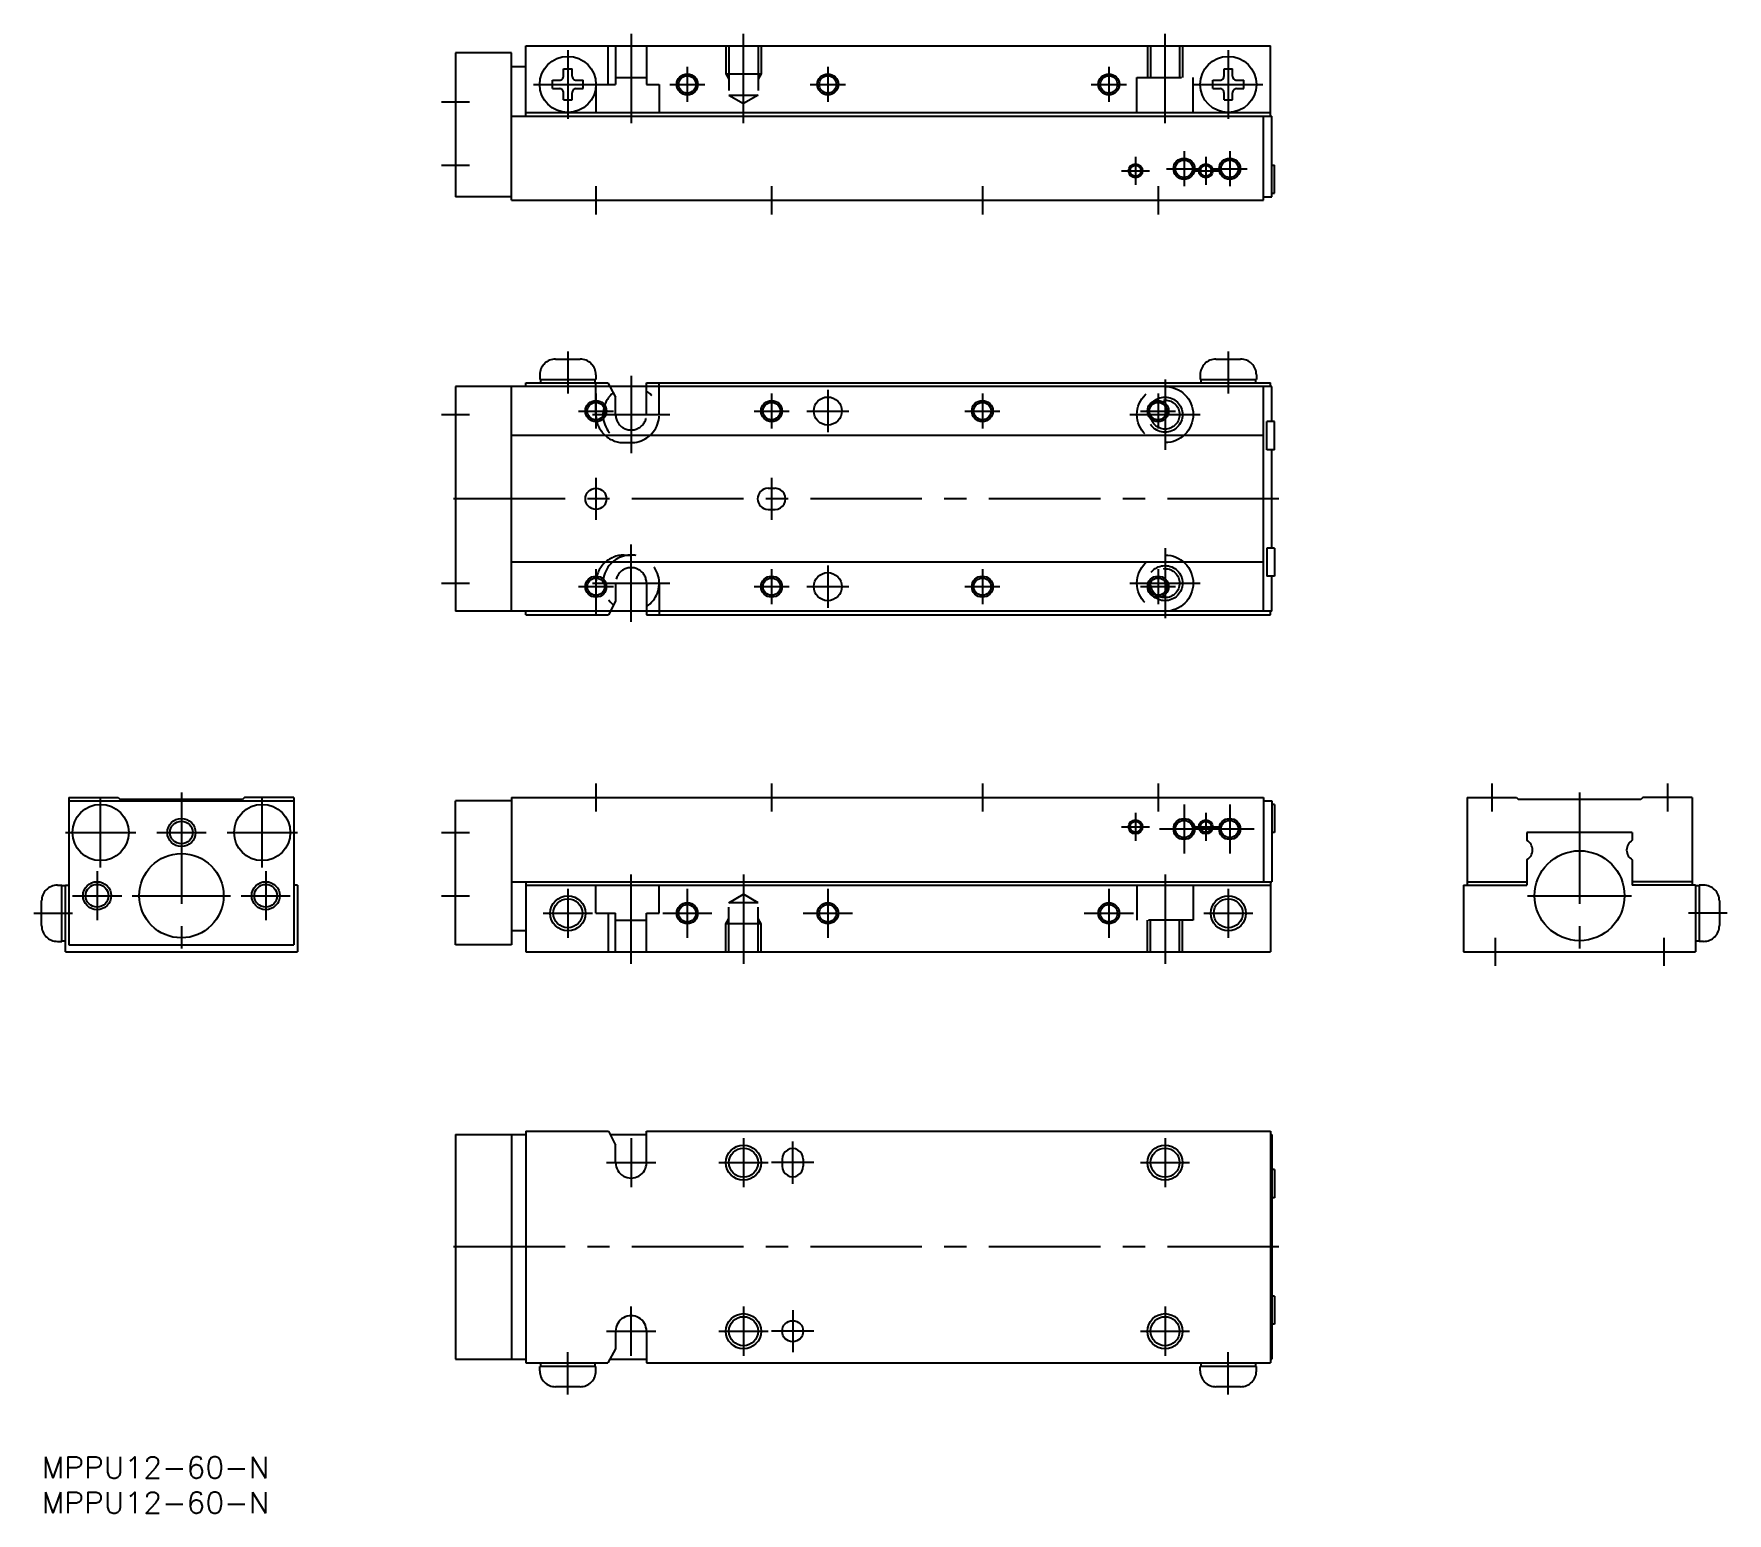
# Model space of a CAD drawing. Extents: x -1 to 240, y -8 to 203.
import ezdxf

# ---------------------------------------------------------------- set-up
doc = ezdxf.new("R2010")
doc.units = 0
doc.header["$LTSCALE"] = 0.5
doc.linetypes.add('CENTER', pattern=[50.8, 31.75, -6.35, 6.35, -6.35])
doc.linetypes.add('DASHED', pattern=[19.05, 12.7, -6.35])
for name, color, linetype in [('MSM_CENTER', 1, 'CENTER'), ('MSM_CONTINUOUS', 7, 'CONTINUOUS'), ('MSM_DASHED', 4, 'DASHED'), ('MSM_NARROW', 5, 'CONTINUOUS'), ('MSM_PART_NUMBER', 7, 'CONTINUOUS')]:
    doc.layers.add(name, color=color, linetype=linetype)
doc.styles.get("Standard").update_dxf_attribs({"font": 'txt.shx', "height": 3, "bigfont": 'bigfont.shx'})

# ---------------------------------------------------------------- blocks, each defined once
blk = doc.blocks.new('*U16')
at = {"layer": 'MSM_PART_NUMBER', "width": 1.042}
blk.add_text('MPPU12-60-N', height=3, dxfattribs=at).set_placement((0, -3))
blk = doc.blocks.new('*U17')
at = {"layer": 'MSM_PART_NUMBER', "width": 1.042}
blk.add_text('MPPU12-60-N', height=3, dxfattribs=at).set_placement((0, -8))

msp = doc.modelspace()

# ---------------------------------------------------------------- linework, layer by layer
at = {"layer": 'MSM_CENTER'}
for p, q in [((83.900001, 202.599997), (83.900001, 189.900001)), ((99.900003, 189.900001), (99.900003, 202.600001)), ((159.900006, 189.900001), (159.900006, 202.600001)), ((74.899986, 200.299994), (74.899986, 190.500007)), ((168.900001, 200.30001), (168.900001, 190.500007)), ((91.899998, 197.900001), (91.899998, 192.900001)), ((111.899993, 197.900001), (111.899993, 192.900001)), ((151.899996, 197.900001), (151.899996, 192.900001)), ((69.999984, 195.400001), (79.799987, 195.400001)), ((89.399988, 195.400001), (94.399998, 195.400001)), ((109.399983, 195.400001), (114.399993, 195.400001)), ((149.399986, 195.400001), (154.399996, 195.400001)), ((163.999991, 195.400001), (173.799991, 195.400001)), ((56.900001, 192.900001), (60.900001, 192.900001)), ((162.600016, 185.900001), (162.600016, 180.900001)), ((169.100016, 185.900001), (169.100016, 180.900001)), ((56.900001, 183.900001), (60.900001, 183.900001)), ((155.700011, 185.100001), (155.700011, 181.100001)), ((160.100006, 183.400001), (165.100016, 183.400001)), ((165.700014, 185.100001), (165.700014, 181.100001)), ((166.600006, 183.400001), (171.600016, 183.400001)), ((78.900016, 180.900001), (78.900016, 176.900001)), ((103.900024, 180.900001), (103.900024, 176.900001)), ((133.900021, 180.900001), (133.900021, 176.900001)), ((153.700011, 183.100001), (157.700011, 183.100001)), ((158.900031, 180.900001), (158.900031, 176.900001)), ((163.700014, 183.100001), (167.700014, 183.100001)), ((74.899986, 157.4), (74.899986, 151.4)), ((168.900001, 157.4), (168.900001, 151.4)), ((83.900001, 153.9), (83.900001, 142.9)), ((111.900024, 151.9), (111.900024, 145.9)), ((159.900031, 153.4), (159.900031, 143.4)), ((78.900016, 151.4), (78.900016, 146.4)), ((103.900024, 151.4), (103.900024, 146.4)), ((133.900021, 151.4), (133.900021, 146.4)), ((158.900031, 151.4), (158.900031, 146.4)), ((56.900001, 148.4), (60.900001, 148.4)), ((76.400016, 148.9), (81.400016, 148.9)), ((78.400001, 148.4), (89.400001, 148.4)), ((101.400024, 148.9), (106.400024, 148.9)), ((108.900024, 148.9), (114.900024, 148.9)), ((131.400021, 148.9), (136.400021, 148.9)), ((154.900031, 148.4), (164.900034, 148.4)), ((156.400021, 148.9), (161.400031, 148.9)), ((78.900016, 139.4), (78.900016, 133.4)), ((103.900016, 139.4), (103.900016, 133.4)), ((176.100031, 136.4), (57.900001, 136.4)), ((83.900001, 118.9), (83.900001, 129.9)), ((159.900031, 129.4), (159.900031, 119.4)), ((78.900016, 126.4), (78.900016, 121.4)), ((103.900024, 126.4), (103.900024, 121.4)), ((111.900024, 126.9), (111.900024, 120.9)), ((133.900021, 126.4), (133.900021, 121.4)), ((158.900031, 126.4), (158.900031, 121.4)), ((56.900001, 124.4), (60.900001, 124.4)), ((76.400016, 123.9), (81.400016, 123.9)), ((78.400001, 124.4), (89.400001, 124.4)), ((101.400024, 123.9), (106.400024, 123.9)), ((108.900024, 123.9), (114.900024, 123.9)), ((131.400021, 123.9), (136.400021, 123.9)), ((154.900031, 124.4), (164.900034, 124.4)), ((156.400021, 123.9), (161.400031, 123.9)), ((19.900001, 94.6), (19.900001, 70.9)), ((78.900016, 95.9), (78.900016, 91.9)), ((103.900024, 95.9), (103.900024, 91.9)), ((133.900021, 95.9), (133.900021, 91.9)), ((158.900031, 95.9), (158.900031, 91.9)), ((206.400001, 95.89998), (206.400001, 91.89998)), ((218.900001, 94.6), (218.900001, 70.9)), ((231.400001, 95.89998), (231.400001, 91.89998)), ((8.400001, 83.9), (8.400001, 93.9)), ((31.400001, 83.9), (31.400001, 93.9)), ((155.700009, 91.69999), (155.700009, 87.69999)), ((162.600011, 92.9), (162.600011, 85.9)), ((165.700009, 91.69999), (165.700009, 87.69999)), ((169.100011, 92.9), (169.100011, 85.9)), ((153.700009, 89.69999), (157.700009, 89.69999)), ((159.100011, 89.4), (172.600011, 89.4)), ((163.700009, 89.69999), (167.700009, 89.69999)), ((3.400001, 88.9), (13.400001, 88.9)), ((16.400001, 88.9), (23.400001, 88.9)), ((26.400001, 88.9), (36.400001, 88.9)), ((56.900001, 88.9), (60.900001, 88.9)), ((7.900001, 83.4), (7.900001, 76.4)), ((31.900001, 83.4), (31.900001, 76.4)), ((83.900001, 70.2), (83.900001, 82.9)), ((99.900039, 82.9), (99.900039, 70.2)), ((159.900024, 82.9), (159.900024, 70.2)), ((4.400001, 79.9), (11.400001, 79.9)), ((12.900001, 79.9), (26.900001, 79.9)), ((28.400001, 79.9), (35.400001, 79.9)), ((56.900001, 79.9), (60.900001, 79.9)), ((74.899986, 80.9), (74.899986, 73.9)), ((91.899993, 80.9), (91.899993, 73.9)), ((111.899993, 80.9), (111.899993, 73.9)), ((151.899996, 80.9), (151.899996, 73.9)), ((168.900001, 80.9), (168.900001, 73.9)), ((211.500011, 79.9), (226.299991, 79.9)), ((-1.099999, 77.4), (4.400001, 77.4)), ((71.399986, 77.4), (78.399986, 77.4)), ((88.399993, 77.4), (95.399993, 77.4)), ((108.399993, 77.4), (115.399993, 77.4)), ((148.399996, 77.4), (155.399996, 77.4)), ((165.400001, 77.4), (172.400001, 77.4)), ((239.900001, 77.4), (234.400001, 77.4)), ((206.900001, 73.9), (206.900001, 69.9)), ((230.900001, 73.9), (230.900001, 69.9)), ((83.900001, 45.4), (83.900001, 38.4)), ((99.900039, 45.4), (99.900039, 38.4)), ((106.900001, 38.9), (106.900001, 44.9)), ((159.900031, 45.4), (159.900031, 38.4)), ((80.400001, 41.9), (87.400001, 41.9)), ((96.400039, 41.9), (103.400039, 41.9)), ((109.900001, 41.9), (103.900001, 41.9)), ((156.400031, 41.9), (163.400031, 41.9)), ((176.100031, 29.9), (57.900001, 29.9)), ((83.900001, 14.4), (83.900001, 21.4)), ((99.900039, 21.4), (99.900039, 14.4)), ((106.900001, 20.9), (106.900001, 14.9)), ((159.900031, 21.4), (159.900031, 14.4)), ((80.400001, 17.9), (87.400001, 17.9)), ((96.400039, 17.9), (103.400039, 17.9)), ((109.900001, 17.9), (103.900001, 17.9)), ((156.400031, 17.9), (163.400031, 17.9)), ((74.900001, 8.9), (74.900001, 14.9)), ((168.900001, 8.9), (168.900001, 14.9))]:
    msp.add_line(p, q, dxfattribs=at)
at = {"layer": 'MSM_CONTINUOUS'}
for p, q in [((68.899986, 190.900001), (68.899986, 200.900001)), ((68.899986, 200.900001), (174.900001, 200.900001)), ((80.609092, 200.900001), (80.609092, 195.400001)), ((81.7, 200.900001), (81.7, 195.400001)), ((86.099998, 200.900001), (86.099998, 195.400001)), ((174.900001, 190.900001), (174.900001, 200.900001)), ((66.900001, 199.900001), (58.900001, 199.900001)), ((58.900001, 199.900001), (58.900001, 179.400001)), ((66.900001, 178.900001), (66.900001, 199.900001)), ((68.899986, 197.900001), (66.900001, 197.900001)), ((72.699985, 194.800001), (72.699985, 196.000001)), ((72.699985, 196.000001), (73.699985, 196.000001)), ((74.299986, 197.600001), (75.499984, 197.600001)), ((74.299986, 196.600001), (74.299986, 197.600001)), ((75.499984, 196.600001), (75.499984, 197.600001)), ((76.099985, 196.000001), (77.099985, 196.000001)), ((77.099985, 194.800001), (77.099985, 196.000001)), ((78.900001, 195.400001), (78.900001, 191.400001)), ((78.900001, 195.400001), (81.7, 195.400001)), ((81.7, 196.400001), (86.099998, 196.400001)), ((86.099998, 195.400001), (87.900001, 195.400001)), ((87.900001, 195.400001), (87.900001, 191.400001)), ((166.7, 194.800001), (166.7, 196.000001)), ((166.7, 196.000001), (167.7, 196.000001)), ((168.300001, 197.600001), (169.499999, 197.600001)), ((168.300001, 196.600001), (168.300001, 197.600001)), ((169.499999, 196.600001), (169.499999, 197.600001)), ((170.1, 196.000001), (171.1, 196.000001)), ((171.1, 194.800001), (171.1, 196.000001)), ((72.699985, 194.800001), (73.699985, 194.800001)), ((74.299986, 193.200001), (74.299986, 194.200001)), ((74.299986, 193.200001), (75.499984, 193.200001)), ((75.499984, 193.200001), (75.499984, 194.200001)), ((76.099985, 194.800001), (77.099985, 194.800001)), ((166.7, 194.800001), (167.7, 194.800001)), ((168.300001, 193.200001), (168.300001, 194.200001)), ((168.300001, 193.200001), (169.499999, 193.200001)), ((169.499999, 193.200001), (169.499999, 194.200001)), ((170.1, 194.800001), (171.1, 194.800001)), ((66.900001, 190.900001), (175.100011, 190.900001)), ((68.899986, 191.400001), (174.900001, 191.400001)), ((173.900001, 178.900001), (173.900001, 190.900001)), ((175.100011, 179.400001), (175.100011, 190.900001)), ((175.100011, 183.900001), (175.500011, 183.900001)), ((175.500011, 179.900001), (175.500011, 183.900001)), ((66.900001, 179.400001), (58.900001, 179.400001)), ((66.900001, 178.900001), (173.900001, 178.900001)), ((173.900001, 179.400001), (175.100011, 179.400001)), ((175.100011, 179.900001), (175.500011, 179.900001)), ((73.149986, 156.300011), (76.649986, 156.300011)), ((167.150001, 156.300001), (170.650001, 156.300001)), ((58.900001, 152.4), (58.900001, 120.4)), ((175.100031, 152.4), (58.900001, 152.4)), ((66.900001, 120.4), (66.900001, 152.4)), ((68.900001, 152.90001), (80.609092, 152.90001)), ((68.900001, 152.4), (68.900001, 152.9)), ((70.899986, 154.05001), (70.899986, 153.40001)), ((70.899986, 153.40001), (78.899986, 153.40001)), ((70.999986, 153.40001), (70.999986, 152.90001)), ((78.799986, 152.90001), (78.799986, 153.40001)), ((78.899986, 154.05001), (78.899986, 153.40001)), ((78.900001, 152.4), (78.900001, 152.90001)), ((80.609092, 152.90001), (80.881824, 152.4)), ((86.099998, 152.4), (86.099998, 152.90001)), ((86.100006, 152.9), (174.900031, 152.9)), ((87.900001, 152.4), (87.900001, 152.90001)), ((164.900001, 154.05), (164.900001, 153.4)), ((164.900001, 153.4), (172.900001, 153.4)), ((165.000001, 153.4), (165.000001, 152.9)), ((172.800001, 152.9), (172.800001, 153.4)), ((172.900001, 154.05), (172.900001, 153.4)), ((173.900031, 120.4), (173.900031, 152.4)), ((174.900031, 152.4), (174.900031, 152.9)), ((175.100031, 147.4), (175.100031, 152.4)), ((175.500041, 147.4), (174.400031, 147.4)), ((174.400031, 143.4), (174.400031, 147.4)), ((175.500041, 143.4), (175.500041, 147.4)), ((173.900031, 145.4), (66.900001, 145.4)), ((175.500041, 143.4), (174.400031, 143.4)), ((175.100031, 129.4), (175.100031, 143.4)), ((103.400016, 137.9), (104.400016, 137.9)), ((103.400016, 134.9), (104.400016, 134.9)), ((175.500041, 129.4), (174.400031, 129.4)), ((174.400031, 129.4), (174.400031, 125.4)), ((175.500041, 129.4), (175.500041, 125.4)), ((173.900031, 127.4), (66.900001, 127.4)), ((175.500041, 125.4), (174.400031, 125.4)), ((175.100031, 120.4), (175.100031, 125.4)), ((175.100031, 120.4), (58.900001, 120.4)), ((68.900001, 119.9), (68.900001, 120.4)), ((68.900001, 119.9), (80.7, 119.9)), ((78.900001, 120.4), (78.900001, 119.9)), ((80.95, 120.4), (80.7, 119.9)), ((86.099998, 120.4), (86.099998, 119.9)), ((86.100006, 119.9), (174.900031, 119.9)), ((87.900001, 120.4), (87.900001, 119.9)), ((174.900031, 119.9), (174.900031, 120.4)), ((3.900001, 93.9), (10.900001, 93.9)), ((3.900001, 93.9), (3.900001, 72.9)), ((3.900001, 93.4), (35.900001, 93.4)), ((10.899981, 93.900009), (11.200001, 93.599993)), ((28.599981, 93.599997), (11.200001, 93.599997)), ((28.899971, 93.900019), (28.599981, 93.600026)), ((35.900001, 93.9), (28.900001, 93.9)), ((35.900001, 93.9), (35.900001, 72.9)), ((66.900001, 93.4), (58.900001, 93.4)), ((58.900001, 72.9), (58.900001, 93.4)), ((66.900001, 93.9), (66.900001, 72.9)), ((66.900001, 93.9), (173.900001, 93.9)), ((173.900001, 93.9), (173.900001, 81.9)), ((173.900001, 93.4), (175.100011, 93.4)), ((175.100011, 93.4), (175.100011, 81.9)), ((175.500011, 92.89997), (175.100011, 92.89997)), ((175.500011, 92.89997), (175.500011, 88.89997)), ((202.900001, 93.89998), (209.900031, 93.89998)), ((202.900001, 93.89998), (202.900001, 81.39998)), ((209.900001, 93.9), (210.200001, 93.59998)), ((227.600011, 93.6), (210.199991, 93.6)), ((227.899991, 93.90002), (227.599971, 93.6)), ((234.900001, 93.89998), (227.899971, 93.89998)), ((234.900001, 93.89998), (234.900001, 81.4)), ((175.500011, 88.89997), (175.100011, 88.89997)), ((211.400001, 88.89998), (211.400001, 87.78564)), ((226.400001, 88.89998), (211.400001, 88.89998)), ((226.400001, 88.89998), (226.400001, 87.78565)), ((211.400001, 85.01435), (211.400001, 81.39998)), ((226.400001, 85.01436), (226.400001, 81.39998)), ((2.250001, 81.4), (2.900001, 81.4)), ((2.900001, 73.4), (2.900001, 81.4)), ((3.400001, 81.3), (2.900001, 81.3)), ((3.400001, 81.4), (3.900001, 81.4)), ((3.400001, 71.9), (3.400001, 81.4)), ((36.400001, 81.4), (35.900001, 81.4)), ((36.400001, 81.4), (36.400001, 71.9)), ((66.900001, 81.9), (175.100011, 81.9)), ((68.899986, 81.9), (68.899986, 71.9)), ((68.899986, 81.4), (174.900001, 81.4)), ((78.900001, 77.4), (78.900001, 81.4)), ((87.900001, 77.4), (87.900001, 81.4)), ((174.900001, 81.9), (174.900001, 71.9)), ((202.400001, 81.39998), (211.400001, 81.39998)), ((202.400001, 81.39998), (202.400001, 71.9)), ((202.900001, 81.89998), (211.400001, 81.89998)), ((234.900001, 81.89998), (226.400001, 81.89998)), ((235.400001, 81.39998), (226.400001, 81.39998)), ((235.400001, 81.39998), (235.400001, 71.9)), ((235.900001, 81.3), (235.400001, 81.3)), ((235.900001, 81.4), (235.900001, 73.4)), ((236.550001, 81.4), (235.900001, 81.4)), ((0, 75.65), (0, 79.15)), ((78.900001, 77.4), (81.7, 77.4)), ((80.7, 71.9), (80.7, 77.4)), ((81.7, 71.9), (81.7, 77.4)), ((86.099998, 77.4), (87.900001, 77.4)), ((86.099998, 71.9), (86.099998, 77.4)), ((238.800002, 79.15), (238.800002, 75.65)), ((68.899986, 74.9), (66.900001, 74.9)), ((81.7, 76.4), (86.099998, 76.4)), ((2.250001, 73.4), (2.900001, 73.4)), ((2.900001, 73.5), (3.400001, 73.5)), ((3.900001, 72.9), (35.900001, 72.9)), ((66.900001, 72.9), (58.900001, 72.9)), ((235.400001, 73.5), (235.900001, 73.5)), ((236.550001, 73.4), (235.900001, 73.4)), ((3.400001, 71.9), (36.400001, 71.9)), ((68.899986, 71.9), (174.900001, 71.9)), ((202.400001, 71.9), (235.400001, 71.9)), ((58.900001, 45.89997), (68.900001, 45.89997)), ((58.900001, 45.89997), (58.900001, 13.9)), ((66.900001, 45.89997), (66.900001, 13.9)), ((68.900001, 46.39999), (80.700004, 46.39999)), ((68.900001, 46.39997), (68.900001, 13.4)), ((80.700004, 46.39999), (81.700004, 44.39999)), ((80.95, 45.9), (86.099998, 45.9)), ((86.099998, 41.9), (86.099998, 46.39999)), ((86.100006, 46.39997), (174.900031, 46.39997)), ((174.900031, 46.39997), (174.900031, 13.4)), ((174.900031, 45.89997), (175.100031, 45.89997)), ((175.100031, 45.89997), (175.100031, 13.9)), ((81.700004, 41.9), (81.700004, 44.39999)), ((105.400001, 42.4), (105.400001, 41.4)), ((108.400001, 42.4), (108.400001, 41.4)), ((175.500041, 40.9), (175.100031, 40.9)), ((175.500041, 40.9), (175.500041, 36.9)), ((175.500041, 36.9), (175.100031, 36.9)), ((175.500041, 22.9), (175.100031, 22.9)), ((175.500041, 22.9), (175.500041, 18.9)), ((81.700004, 17.9), (81.700004, 15.4)), ((86.099998, 17.9), (86.099998, 13.4)), ((175.500041, 18.9), (175.100031, 18.9)), ((81.700012, 15.4), (80.609107, 13.4)), ((58.900001, 13.9), (68.900001, 13.9)), ((68.900001, 13.4), (80.609096, 13.4)), ((70.900001, 12.25), (70.900001, 12.9)), ((78.900001, 12.9), (70.900001, 12.9)), ((71.000001, 13.4), (71.000001, 12.9)), ((78.800001, 12.9), (78.800001, 13.4)), ((78.900001, 12.25), (78.900001, 12.9)), ((80.881824, 13.9), (86.099998, 13.9)), ((86.100006, 13.4), (174.900031, 13.4)), ((172.900001, 12.9), (164.900001, 12.9)), ((164.900001, 12.25), (164.900001, 12.9)), ((165.000001, 13.4), (165.000001, 12.9)), ((172.800001, 12.9), (172.800001, 13.4)), ((172.900001, 12.25), (172.900001, 12.9)), ((174.900031, 13.9), (175.100031, 13.9)), ((76.650001, 10), (73.150001, 10)), ((170.650001, 10), (167.150001, 10))]:
    msp.add_line(p, q, dxfattribs=at)
for centre, radius in [((74.899986, 195.400001), 4), ((168.900001, 195.400001), 4), ((91.899998, 195.400001), 1.2295), ((111.899993, 195.400001), 1.2295), ((151.899996, 195.400001), 1.2295), ((155.700011, 183.100001), 0.7835), ((162.600016, 183.400001), 1.2295), ((165.700014, 183.100001), 0.7835), ((169.100016, 183.400001), 1.2295), ((78.900016, 148.9), 1.2295), ((103.900024, 148.9), 1.2295), ((111.900024, 148.9), 2), ((133.900021, 148.9), 1.2295), ((158.900031, 148.9), 1.2295), ((78.900016, 136.4), 1.5), ((111.900024, 123.9), 2), ((78.900016, 123.9), 1.2295), ((103.900024, 123.9), 1.2295), ((133.900021, 123.9), 1.2295), ((158.900031, 123.9), 1.2295), ((8.400001, 88.9), 4), ((31.400001, 88.9), 4), ((19.900001, 88.9), 1.621), ((155.700009, 89.69999), 0.7835), ((162.600011, 89.4), 1.2295), ((165.700009, 89.69999), 0.7835), ((169.100011, 89.4), 1.2295), ((19.900001, 79.9), 6), ((218.900001, 79.9), 6.4), ((7.900001, 79.9), 1.621), ((31.900001, 79.9), 1.621), ((74.899986, 77.4), 2.067), ((91.899993, 77.4), 1.2295), ((111.899993, 77.4), 1.2295), ((151.899996, 77.4), 1.2295), ((168.900001, 77.4), 2.067), ((99.900039, 41.9), 2.067), ((159.900031, 41.9), 2.067), ((99.900039, 17.9), 2.067), ((106.900001, 17.9), 1.5), ((159.900031, 17.9), 2.067)]:
    msp.add_circle(centre, radius, dxfattribs=at)
for centre, radius, start, end in [((73.699985, 196.600001), 0.6, 269.999997, 0), ((76.099985, 196.600001), 0.6, 179.999995, 269.999997), ((167.7, 196.600001), 0.6, 269.999997, 0), ((170.1, 196.600001), 0.6, 179.999995, 269.999997), ((73.699985, 194.200001), 0.6, 0, 90.000003), ((76.099985, 194.200001), 0.6, 90.000003, 180.000005), ((167.7, 194.200001), 0.6, 0, 90.000003), ((170.1, 194.200001), 0.6, 90.000003, 180.000005), ((73.149986, 154.05001), 2.25, 89.999995, 179.999997), ((76.649986, 154.05001), 2.25, 0.000003, 90.000005), ((167.150001, 154.05), 2.25, 89.999995, 179.999997), ((170.650001, 154.05), 2.25, 0.000003, 90.000005), ((103.400016, 136.4), 1.5, 90.000003, 270), ((104.400016, 136.4), 1.5, 270, 90.000003), ((210.600011, 86.39998), 1.6, 299.999495, 60.0005), ((227.199991, 86.4), 1.6, 119.9995, 240.0005), ((2.250001, 79.15), 2.25, 90.000003, 180.000005), ((236.550001, 79.15), 2.25, 359.999995, 89.999997), ((2.250001, 75.65), 2.25, 179.999995, 269.999997), ((236.550001, 75.65), 2.25, 270.000003, 0.000005), ((106.900001, 42.4), 1.5, 0, 180.00001), ((83.900001, 41.9), 2.2, 179.99999, 0.00001), ((106.900001, 41.4), 1.5, 179.99999, 0.00001), ((83.900001, 17.9), 2.2, 0, 180.00001), ((73.150001, 12.25), 2.25, 180.000003, 270.000005), ((76.650001, 12.25), 2.25, 269.999995, 359.999997), ((167.150001, 12.25), 2.25, 180.000003, 270.000005), ((170.650001, 12.25), 2.25, 269.999995, 359.999997)]:
    msp.add_arc(centre, radius, start, end, dxfattribs=at)
at = {"layer": 'MSM_DASHED'}
for p, q in [((97.400003, 200.900001), (97.400003, 196.900001)), ((97.833003, 200.900001), (97.833003, 193.893384)), ((101.967003, 200.900001), (101.967003, 193.893384)), ((102.400003, 200.900001), (102.400003, 196.900001)), ((157.400006, 200.900001), (157.400006, 196.400001)), ((157.833006, 200.900001), (157.833006, 196.400001)), ((161.967006, 200.900001), (161.967006, 196.400001)), ((162.400006, 200.900001), (162.400006, 196.400001)), ((97.400003, 196.900001), (102.400003, 196.900001)), ((97.400003, 196.900001), (97.833003, 196.150023)), ((102.400003, 196.900001), (101.967003, 196.150023)), ((155.900006, 191.400001), (155.900006, 196.400001)), ((155.900006, 196.400001), (163.900006, 196.400001)), ((163.900006, 191.400001), (163.900006, 196.400001)), ((97.833003, 193.893384), (101.967003, 193.893384)), ((97.833003, 193.893384), (99.900003, 192.700001)), ((101.967003, 193.893384), (99.900003, 192.700001)), ((78.900001, 148.4), (78.900001, 152.4)), ((80.881824, 152.4), (81.7, 150.9)), ((86.099998, 148.4), (86.099998, 152.4)), ((87.900001, 148.4), (87.900001, 152.4)), ((81.7, 148.4), (81.7, 150.89999)), ((82.900001, 144.4), (83.900001, 144.4)), ((82.900001, 128.4), (83.900001, 128.4)), ((78.900001, 124.4), (78.900001, 120.4)), ((81.7, 124.4), (81.7, 121.9)), ((86.099998, 124.4), (86.099998, 120.4)), ((87.900001, 124.4), (87.900001, 120.4)), ((81.7, 121.9), (80.95, 120.4)), ((97.833039, 78.906617), (99.900039, 80.1)), ((101.967039, 78.906617), (99.900039, 80.1)), ((155.900024, 81.4), (155.900024, 76.4)), ((163.900024, 81.4), (163.900024, 76.4)), ((97.833039, 71.9), (97.833039, 78.906617)), ((101.967039, 78.906617), (97.833039, 78.906617)), ((101.967039, 71.9), (101.967039, 78.906617)), ((97.400039, 75.9), (97.833039, 76.649978)), ((102.400039, 75.9), (97.400039, 75.9)), ((97.400039, 71.9), (97.400039, 75.9)), ((102.400039, 75.9), (101.967039, 76.649978)), ((102.400039, 71.9), (102.400039, 75.9)), ((163.900024, 76.4), (155.900024, 76.4)), ((157.400024, 71.9), (157.400024, 76.4)), ((157.833024, 71.9), (157.833024, 76.4)), ((161.967024, 71.9), (161.967024, 76.4)), ((162.400024, 71.9), (162.400024, 76.4))]:
    msp.add_line(p, q, dxfattribs=at)
for centre, radius in [((159.900031, 148.4), 4), ((159.900033, 148.4), 2.5), ((159.900033, 148.4), 2.067), ((159.900031, 124.4), 4), ((159.900033, 124.4), 2.5), ((159.900033, 124.4), 2.067)]:
    msp.add_circle(centre, radius, dxfattribs=at)
for centre, radius, start, end in [((83.900001, 148.4), 4, 129.18767, 56.632988), ((82.900001, 148.4), 4, 179.99999, 270), ((83.900001, 148.4), 2.2, 179.99999, 0.00001), ((82.900001, 124.4), 4, 90.000003, 180.00001), ((83.900001, 124.4), 4, 303.36701, 231.17032), ((83.900001, 124.4), 2.2, 0, 180.00001)]:
    msp.add_arc(centre, radius, start, end, dxfattribs=at)
at = {"layer": 'MSM_NARROW'}
for centre, radius in [((91.899998, 195.400001), 1.5), ((111.899993, 195.400001), 1.5), ((151.899996, 195.400001), 1.5), ((155.700011, 183.100001), 1), ((162.600016, 183.400001), 1.5), ((165.700014, 183.100001), 1), ((169.100016, 183.400001), 1.5), ((78.900016, 148.9), 1.5), ((103.900024, 148.9), 1.5), ((133.900021, 148.9), 1.5), ((158.900031, 148.9), 1.5), ((78.900016, 123.9), 1.5), ((103.900024, 123.9), 1.5), ((133.900021, 123.9), 1.5), ((158.900031, 123.9), 1.5), ((19.900001, 88.9), 2), ((155.700009, 89.69999), 1), ((162.600011, 89.4), 1.5), ((165.700009, 89.69999), 1), ((169.100011, 89.4), 1.5), ((7.900001, 79.9), 2), ((31.900001, 79.9), 2), ((74.899986, 77.4), 2.5), ((168.900001, 77.4), 2.5), ((91.899993, 77.4), 1.5), ((111.899993, 77.4), 1.5), ((151.899996, 77.4), 1.5), ((99.900039, 41.9), 2.5), ((159.900031, 41.9), 2.5), ((99.900039, 17.9), 2.5), ((159.900031, 17.9), 2.5)]:
    msp.add_circle(centre, radius, dxfattribs=at)

# ---------------------------------------------------------------- block references
at = {"layer": 'MSM_CONTINUOUS'}
for name in ['*U16', '*U17']:
    msp.add_blockref(name, (0, 0), dxfattribs=at)

doc.saveas('drawing.dxf')
